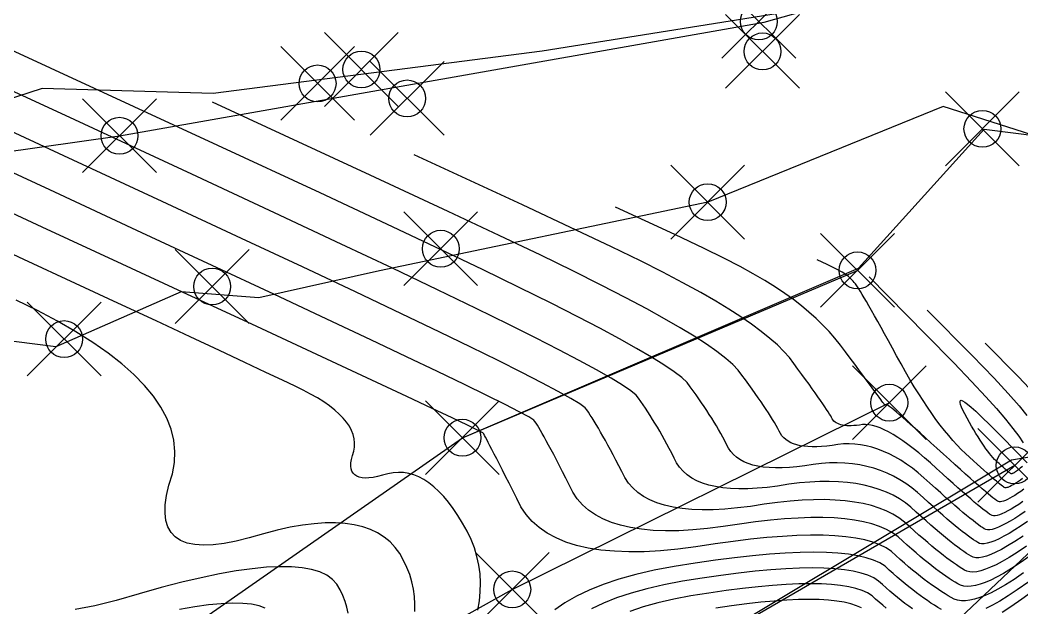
# Model space of a CAD drawing. Extents: x 83 to 1412852, y -76 to 4931706.
# Drawn here: x 1412690.15 to 1412711.89, y 4931559.73 to 4931572.48 of the extents above; entities that cross this region are included whole.
import ezdxf

# ---------------------------------------------------------------- set-up
doc = ezdxf.new("R2010")
doc.units = 0
doc.header["$MEASUREMENT"] = 0
doc.header["$PDMODE"] = 35
doc.header["$PDSIZE"] = 0.8
doc.layers.get('0').update_dxf_attribs({"color": 1, "linetype": 'CONTINUOUS'})
for name, color, linetype in [('Buildings-21-08-2020', 1, 'CONTINUOUS'), ('BUILDINGS21082020 entities', 1, 'CONTINUOUS'), ('Ground topo-Rev01', 1, 'CONTINUOUS'), ('New scratch layer', 1, 'CONTINUOUS')]:
    doc.layers.add(name, color=color, linetype=linetype)

msp = doc.modelspace()

# ---------------------------------------------------------------- linework, layer by layer
for points in [[(1412625.83, 4931580.38), (1412628.75, 4931581.8), (1412632.64, 4931582.21), (1412634.8, 4931580.2), (1412637.58, 4931576.34), (1412641.3, 4931568.83), (1412646.46, 4931561.43), (1412653.58, 4931556.32), (1412661.21, 4931552.91), (1412664.41, 4931553.01), (1412671.43, 4931552.25), (1412680.76, 4931551.75), (1412690.96, 4931557.29), (1412699.75, 4931563.42), (1412708.32, 4931567.05)], [(1412711.911, 4931561.286), (1412711.731, 4931561.168), (1412711.575, 4931561.072), (1412711.444, 4931560.999), (1412711.324, 4931560.938), (1412711.214, 4931560.889), (1412711.116, 4931560.852), (1412711.028, 4931560.828), (1412710.951, 4931560.815), (1412710.885, 4931560.815), (1412710.829, 4931560.826), (1412710.785, 4931560.85), (1412710.736, 4931560.879), (1412710.682, 4931560.912), (1412710.625, 4931560.951), (1412710.563, 4931560.995), (1412710.496, 4931561.043), (1412710.426, 4931561.097), (1412710.351, 4931561.156), (1412710.271, 4931561.22), (1412710.188, 4931561.289), (1412710.1, 4931561.363), (1412710.007, 4931561.442), (1412709.91, 4931561.526), (1412709.809, 4931561.615), (1412709.704, 4931561.709), (1412709.594, 4931561.808), (1412709.48, 4931561.912), (1412709.358, 4931562.007), (1412709.229, 4931562.093), (1412709.091, 4931562.171), (1412708.946, 4931562.24), (1412708.792, 4931562.299), (1412708.631, 4931562.35), (1412708.462, 4931562.392), (1412708.285, 4931562.426), (1412708.101, 4931562.45), (1412707.908, 4931562.466), (1412707.708, 4931562.472), (1412707.5, 4931562.47), (1412707.284, 4931562.459), (1412707.06, 4931562.439), (1412706.828, 4931562.411), (1412706.588, 4931562.373), (1412706.36, 4931562.344), (1412706.144, 4931562.325), (1412705.94, 4931562.314), (1412705.747, 4931562.312), (1412705.566, 4931562.318), (1412705.396, 4931562.334), (1412705.238, 4931562.359), (1412705.092, 4931562.392), (1412704.958, 4931562.435), (1412704.835, 4931562.486), (1412704.724, 4931562.546), (1412704.624, 4931562.615), (1412704.536, 4931562.693), (1412704.46, 4931562.78), (1412704.396, 4931562.876), (1412704.343, 4931562.98), (1412704.291, 4931563.083), (1412704.238, 4931563.183), (1412704.186, 4931563.28), (1412704.134, 4931563.376), (1412704.082, 4931563.469), (1412704.03, 4931563.56), (1412703.978, 4931563.649), (1412703.926, 4931563.735), (1412703.875, 4931563.819), (1412703.823, 4931563.901), (1412703.772, 4931563.98), (1412703.721, 4931564.058), (1412703.67, 4931564.133), (1412703.619, 4931564.205), (1412703.568, 4931564.276), (1412703.518, 4931564.344), (1412703.402, 4931564.44), (1412703.22, 4931564.563), (1412702.973, 4931564.713), (1412702.661, 4931564.891), (1412702.283, 4931565.097), (1412701.84, 4931565.33), (1412701.332, 4931565.59), (1412700.758, 4931565.878), (1412700.05, 4931566.225), (1412699.208, 4931566.631), (1412698.232, 4931567.097), (1412697.122, 4931567.621), (1412695.673, 4931568.3), (1412693.883, 4931569.134), (1412691.137, 4931570.407), (1412685.582, 4931572.977)], [(1412712.01, 4931561.602), (1412711.868, 4931561.506), (1412711.735, 4931561.421), (1412711.611, 4931561.346), (1412711.497, 4931561.282), (1412711.393, 4931561.229), (1412711.298, 4931561.186), (1412711.212, 4931561.153), (1412711.136, 4931561.131), (1412711.07, 4931561.12), (1412711.013, 4931561.119), (1412710.966, 4931561.128), (1412710.928, 4931561.148), (1412710.885, 4931561.174), (1412710.837, 4931561.205), (1412710.783, 4931561.242), (1412710.725, 4931561.285), (1412710.661, 4931561.333), (1412710.592, 4931561.386), (1412710.518, 4931561.446), (1412710.439, 4931561.511), (1412710.355, 4931561.581), (1412710.266, 4931561.657), (1412710.171, 4931561.739), (1412710.071, 4931561.826), (1412709.967, 4931561.919), (1412709.857, 4931562.018), (1412709.741, 4931562.122), (1412709.621, 4931562.232), (1412709.497, 4931562.333), (1412709.369, 4931562.426), (1412709.237, 4931562.509), (1412709.102, 4931562.585), (1412708.962, 4931562.651), (1412708.819, 4931562.709), (1412708.672, 4931562.758), (1412708.522, 4931562.799), (1412708.367, 4931562.831), (1412708.209, 4931562.855), (1412708.047, 4931562.869), (1412707.881, 4931562.876), (1412707.711, 4931562.873), (1412707.537, 4931562.862), (1412707.36, 4931562.842), (1412707.179, 4931562.814), (1412707.007, 4931562.792), (1412706.843, 4931562.777), (1412706.688, 4931562.769), (1412706.543, 4931562.767), (1412706.406, 4931562.773), (1412706.277, 4931562.784), (1412706.158, 4931562.803), (1412706.048, 4931562.828), (1412705.946, 4931562.86), (1412705.853, 4931562.899), (1412705.769, 4931562.945), (1412705.694, 4931562.997), (1412705.628, 4931563.056), (1412705.57, 4931563.121), (1412705.521, 4931563.194), (1412705.481, 4931563.273), (1412705.44, 4931563.352), (1412705.397, 4931563.433), (1412705.352, 4931563.513), (1412705.306, 4931563.595), (1412705.258, 4931563.677), (1412705.209, 4931563.759), (1412705.158, 4931563.842), (1412705.105, 4931563.926), (1412705.051, 4931564.01), (1412704.995, 4931564.095), (1412704.937, 4931564.18), (1412704.878, 4931564.266), (1412704.818, 4931564.353), (1412704.755, 4931564.44), (1412704.691, 4931564.527), (1412704.626, 4931564.616), (1412704.509, 4931564.724), (1412704.341, 4931564.852), (1412704.122, 4931565.001), (1412703.851, 4931565.17), (1412703.529, 4931565.358), (1412703.156, 4931565.567), (1412702.731, 4931565.796), (1412702.255, 4931566.045), (1412701.673, 4931566.34), (1412700.983, 4931566.681), (1412700.187, 4931567.067), (1412699.285, 4931567.499), (1412698.109, 4931568.054), (1412696.661, 4931568.731), (1412694.441, 4931569.761), (1412689.955, 4931571.837)], [(1412711.983, 4931561.067), (1412711.785, 4931560.934), (1412711.609, 4931560.822), (1412711.457, 4931560.733), (1412711.327, 4931560.665), (1412711.207, 4931560.609), (1412711.097, 4931560.566), (1412710.996, 4931560.534), (1412710.906, 4931560.513), (1412710.825, 4931560.505), (1412710.754, 4931560.509), (1412710.693, 4931560.524), (1412710.641, 4931560.551), (1412710.586, 4931560.583), (1412710.528, 4931560.619), (1412710.466, 4931560.66), (1412710.4, 4931560.705), (1412710.331, 4931560.754), (1412710.259, 4931560.808), (1412710.183, 4931560.866), (1412710.103, 4931560.929), (1412710.02, 4931560.997), (1412709.933, 4931561.068), (1412709.843, 4931561.144), (1412709.75, 4931561.225), (1412709.652, 4931561.31), (1412709.552, 4931561.399), (1412709.447, 4931561.493), (1412709.339, 4931561.592), (1412709.22, 4931561.681), (1412709.088, 4931561.761), (1412708.945, 4931561.832), (1412708.789, 4931561.894), (1412708.622, 4931561.947), (1412708.443, 4931561.991), (1412708.252, 4931562.026), (1412708.049, 4931562.052), (1412707.834, 4931562.069), (1412707.607, 4931562.077), (1412707.369, 4931562.075), (1412707.118, 4931562.065), (1412706.856, 4931562.045), (1412706.582, 4931562.017), (1412706.296, 4931561.979), (1412705.998, 4931561.932), (1412705.714, 4931561.897), (1412705.445, 4931561.872), (1412705.191, 4931561.858), (1412704.951, 4931561.856), (1412704.725, 4931561.864), (1412704.515, 4931561.884), (1412704.318, 4931561.915), (1412704.136, 4931561.956), (1412703.969, 4931562.009), (1412703.816, 4931562.073), (1412703.678, 4931562.148), (1412703.555, 4931562.234), (1412703.445, 4931562.33), (1412703.351, 4931562.438), (1412703.271, 4931562.558), (1412703.205, 4931562.688), (1412703.141, 4931562.813), (1412703.079, 4931562.932), (1412703.019, 4931563.047), (1412702.961, 4931563.157), (1412702.905, 4931563.261), (1412702.851, 4931563.36), (1412702.798, 4931563.455), (1412702.748, 4931563.544), (1412702.699, 4931563.628), (1412702.652, 4931563.707), (1412702.607, 4931563.78), (1412702.564, 4931563.849), (1412702.522, 4931563.912), (1412702.483, 4931563.971), (1412702.445, 4931564.024), (1412702.41, 4931564.072), (1412702.294, 4931564.155), (1412702.1, 4931564.273), (1412701.825, 4931564.425), (1412701.471, 4931564.613), (1412701.038, 4931564.835), (1412700.525, 4931565.092), (1412699.933, 4931565.384), (1412699.261, 4931565.711), (1412698.427, 4931566.11), (1412697.433, 4931566.582), (1412696.277, 4931567.126), (1412694.96, 4931567.744), (1412693.236, 4931568.547), (1412691.105, 4931569.537), (1412687.833, 4931571.053)], [(1412711.96, 4931561.819), (1412711.843, 4931561.741), (1412711.734, 4931561.671), (1412711.632, 4931561.61), (1412711.539, 4931561.557), (1412711.453, 4931561.513), (1412711.375, 4931561.478), (1412711.305, 4931561.451), (1412711.242, 4931561.433), (1412711.188, 4931561.423), (1412711.141, 4931561.423), (1412711.102, 4931561.43), (1412711.071, 4931561.447), (1412711.034, 4931561.47), (1412710.991, 4931561.498), (1412710.942, 4931561.533), (1412710.887, 4931561.575), (1412710.826, 4931561.622), (1412710.759, 4931561.676), (1412710.686, 4931561.735), (1412710.607, 4931561.801), (1412710.523, 4931561.874), (1412710.432, 4931561.952), (1412710.335, 4931562.037), (1412710.232, 4931562.127), (1412710.124, 4931562.224), (1412710.009, 4931562.327), (1412709.889, 4931562.437), (1412709.762, 4931562.552), (1412709.636, 4931562.659), (1412709.51, 4931562.758), (1412709.384, 4931562.848), (1412709.258, 4931562.93), (1412709.133, 4931563.003), (1412709.008, 4931563.068), (1412708.883, 4931563.125), (1412708.758, 4931563.173), (1412708.634, 4931563.212), (1412708.51, 4931563.244), (1412708.386, 4931563.266), (1412708.262, 4931563.281), (1412708.138, 4931563.287), (1412708.015, 4931563.285), (1412707.892, 4931563.274), (1412707.77, 4931563.254), (1412707.653, 4931563.24), (1412707.542, 4931563.23), (1412707.437, 4931563.224), (1412707.339, 4931563.223), (1412707.246, 4931563.227), (1412707.159, 4931563.235), (1412707.078, 4931563.247), (1412707.003, 4931563.264), (1412706.934, 4931563.286), (1412706.871, 4931563.312), (1412706.815, 4931563.343), (1412706.764, 4931563.379), (1412706.719, 4931563.418), (1412706.68, 4931563.463), (1412706.647, 4931563.512), (1412706.62, 4931563.565), (1412706.589, 4931563.622), (1412706.556, 4931563.683), (1412706.519, 4931563.747), (1412706.478, 4931563.814), (1412706.435, 4931563.885), (1412706.388, 4931563.959), (1412706.337, 4931564.036), (1412706.284, 4931564.117), (1412706.227, 4931564.201), (1412706.166, 4931564.289), (1412706.103, 4931564.38), (1412706.035, 4931564.475), (1412705.965, 4931564.573), (1412705.891, 4931564.674), (1412705.814, 4931564.779), (1412705.734, 4931564.887), (1412705.616, 4931565.008), (1412705.462, 4931565.142), (1412705.27, 4931565.289), (1412705.041, 4931565.448), (1412704.774, 4931565.62), (1412704.471, 4931565.805), (1412704.13, 4931566.002), (1412703.753, 4931566.213), (1412703.295, 4931566.455), (1412702.759, 4931566.73), (1412702.143, 4931567.037), (1412701.448, 4931567.377), (1412700.546, 4931567.807), (1412699.439, 4931568.328), (1412697.746, 4931569.116), (1412694.327, 4931570.697)], [(1412712.064, 4931560.855), (1412711.851, 4931560.708), (1412711.659, 4931560.582), (1412711.488, 4931560.477), (1412711.338, 4931560.394), (1412711.21, 4931560.331), (1412711.09, 4931560.281), (1412710.979, 4931560.242), (1412710.877, 4931560.215), (1412710.783, 4931560.199), (1412710.699, 4931560.195), (1412710.623, 4931560.203), (1412710.556, 4931560.222), (1412710.498, 4931560.253), (1412710.437, 4931560.287), (1412710.374, 4931560.326), (1412710.307, 4931560.368), (1412710.238, 4931560.415), (1412710.167, 4931560.465), (1412710.092, 4931560.519), (1412710.015, 4931560.577), (1412709.935, 4931560.639), (1412709.853, 4931560.704), (1412709.767, 4931560.774), (1412709.679, 4931560.847), (1412709.589, 4931560.924), (1412709.495, 4931561.005), (1412709.399, 4931561.09), (1412709.3, 4931561.179), (1412709.199, 4931561.272), (1412709.081, 4931561.355), (1412708.948, 4931561.429), (1412708.798, 4931561.494), (1412708.633, 4931561.549), (1412708.452, 4931561.596), (1412708.255, 4931561.633), (1412708.042, 4931561.66), (1412707.813, 4931561.679), (1412707.568, 4931561.688), (1412707.307, 4931561.688), (1412707.03, 4931561.678), (1412706.737, 4931561.659), (1412706.429, 4931561.631), (1412706.104, 4931561.594), (1412705.763, 4931561.547), (1412705.407, 4931561.492), (1412705.068, 4931561.449), (1412704.746, 4931561.419), (1412704.442, 4931561.403), (1412704.155, 4931561.4), (1412703.885, 4931561.41), (1412703.633, 4931561.434), (1412703.398, 4931561.47), (1412703.181, 4931561.52), (1412702.981, 4931561.583), (1412702.798, 4931561.66), (1412702.633, 4931561.749), (1412702.485, 4931561.852), (1412702.354, 4931561.968), (1412702.241, 4931562.097), (1412702.145, 4931562.239), (1412702.067, 4931562.395), (1412701.992, 4931562.543), (1412701.921, 4931562.682), (1412701.853, 4931562.814), (1412701.789, 4931562.938), (1412701.729, 4931563.053), (1412701.672, 4931563.161), (1412701.619, 4931563.261), (1412701.569, 4931563.353), (1412701.523, 4931563.437), (1412701.48, 4931563.512), (1412701.442, 4931563.58), (1412701.406, 4931563.64), (1412701.375, 4931563.692), (1412701.347, 4931563.736), (1412701.322, 4931563.772), (1412701.301, 4931563.8), (1412701.187, 4931563.871), (1412700.979, 4931563.983), (1412700.677, 4931564.138), (1412700.282, 4931564.334), (1412699.792, 4931564.573), (1412699.21, 4931564.854), (1412698.533, 4931565.178), (1412697.763, 4931565.543), (1412696.805, 4931565.995), (1412695.657, 4931566.532), (1412694.321, 4931567.156), (1412692.797, 4931567.866), (1412690.799, 4931568.794), (1412688.328, 4931569.939)], [(1412711.91, 4931562.037), (1412711.819, 4931561.975), (1412711.733, 4931561.921), (1412711.654, 4931561.873), (1412711.58, 4931561.831), (1412711.513, 4931561.797), (1412711.452, 4931561.769), (1412711.397, 4931561.748), (1412711.348, 4931561.734), (1412711.306, 4931561.727), (1412711.269, 4931561.726), (1412711.239, 4931561.732), (1412711.214, 4931561.745), (1412711.183, 4931561.765), (1412711.145, 4931561.791), (1412711.101, 4931561.825), (1412711.049, 4931561.865), (1412710.991, 4931561.911), (1412710.926, 4931561.965), (1412710.854, 4931562.025), (1412710.775, 4931562.092), (1412710.69, 4931562.166), (1412710.598, 4931562.247), (1412710.499, 4931562.334), (1412710.393, 4931562.428), (1412710.281, 4931562.529), (1412710.162, 4931562.637), (1412710.036, 4931562.751), (1412709.903, 4931562.872), (1412709.774, 4931562.985), (1412709.65, 4931563.09), (1412709.53, 4931563.186), (1412709.414, 4931563.275), (1412709.303, 4931563.355), (1412709.196, 4931563.427), (1412709.093, 4931563.491), (1412708.994, 4931563.546), (1412708.9, 4931563.593), (1412708.81, 4931563.633), (1412708.725, 4931563.664), (1412708.643, 4931563.686), (1412708.566, 4931563.701), (1412708.493, 4931563.707), (1412708.425, 4931563.705), (1412708.36, 4931563.695), (1412708.299, 4931563.688), (1412708.241, 4931563.682), (1412708.186, 4931563.679), (1412708.134, 4931563.679), (1412708.086, 4931563.681), (1412708.04, 4931563.685), (1412707.998, 4931563.691), (1412707.959, 4931563.7), (1412707.923, 4931563.712), (1412707.89, 4931563.726), (1412707.86, 4931563.742), (1412707.833, 4931563.76), (1412707.81, 4931563.781), (1412707.789, 4931563.804), (1412707.772, 4931563.83), (1412707.758, 4931563.858), (1412707.739, 4931563.892), (1412707.714, 4931563.933), (1412707.685, 4931563.98), (1412707.651, 4931564.033), (1412707.611, 4931564.092), (1412707.567, 4931564.158), (1412707.517, 4931564.23), (1412707.462, 4931564.308), (1412707.403, 4931564.393), (1412707.338, 4931564.483), (1412707.268, 4931564.58), (1412707.193, 4931564.683), (1412707.113, 4931564.793), (1412707.028, 4931564.909), (1412706.937, 4931565.031), (1412706.842, 4931565.159), (1412706.724, 4931565.293), (1412706.582, 4931565.432), (1412706.418, 4931565.576), (1412706.23, 4931565.726), (1412706.02, 4931565.882), (1412705.786, 4931566.042), (1412705.53, 4931566.209), (1412705.25, 4931566.38), (1412704.918, 4931566.57), (1412704.534, 4931566.78), (1412704.098, 4931567.008), (1412703.61, 4931567.254), (1412702.983, 4931567.56), (1412702.217, 4931567.925), (1412701.05, 4931568.47), (1412698.7, 4931569.557)], [(1412711.924, 4931560.487), (1412711.719, 4931560.348), (1412711.533, 4931560.23), (1412711.366, 4931560.132), (1412711.219, 4931560.054), (1412711.092, 4931559.998), (1412710.973, 4931559.953), (1412710.861, 4931559.919), (1412710.757, 4931559.896), (1412710.661, 4931559.885), (1412710.573, 4931559.885), (1412710.492, 4931559.897), (1412710.42, 4931559.92), (1412710.355, 4931559.954), (1412710.288, 4931559.992), (1412710.219, 4931560.033), (1412710.149, 4931560.077), (1412710.076, 4931560.125), (1412710.002, 4931560.176), (1412709.925, 4931560.23), (1412709.847, 4931560.287), (1412709.767, 4931560.348), (1412709.685, 4931560.412), (1412709.601, 4931560.479), (1412709.515, 4931560.55), (1412709.428, 4931560.623), (1412709.338, 4931560.7), (1412709.246, 4931560.781), (1412709.153, 4931560.865), (1412709.058, 4931560.951), (1412708.942, 4931561.029), (1412708.807, 4931561.097), (1412708.652, 4931561.155), (1412708.477, 4931561.204), (1412708.282, 4931561.244), (1412708.066, 4931561.274), (1412707.831, 4931561.294), (1412707.576, 4931561.305), (1412707.301, 4931561.307), (1412707.006, 4931561.299), (1412706.691, 4931561.281), (1412706.356, 4931561.254), (1412706.001, 4931561.217), (1412705.626, 4931561.171), (1412705.231, 4931561.116), (1412704.816, 4931561.051), (1412704.422, 4931561.001), (1412704.047, 4931560.967), (1412703.693, 4931560.948), (1412703.359, 4931560.944), (1412703.045, 4931560.956), (1412702.752, 4931560.984), (1412702.478, 4931561.026), (1412702.225, 4931561.084), (1412701.992, 4931561.158), (1412701.78, 4931561.247), (1412701.587, 4931561.351), (1412701.415, 4931561.47), (1412701.263, 4931561.605), (1412701.131, 4931561.756), (1412701.02, 4931561.921), (1412700.929, 4931562.102), (1412700.843, 4931562.273), (1412700.762, 4931562.432), (1412700.687, 4931562.581), (1412700.617, 4931562.719), (1412700.552, 4931562.846), (1412700.493, 4931562.962), (1412700.439, 4931563.067), (1412700.39, 4931563.162), (1412700.347, 4931563.245), (1412700.309, 4931563.318), (1412700.276, 4931563.38), (1412700.249, 4931563.432), (1412700.227, 4931563.472), (1412700.211, 4931563.502), (1412700.199, 4931563.521), (1412700.193, 4931563.529), (1412700.08, 4931563.586), (1412699.858, 4931563.693), (1412699.529, 4931563.85), (1412699.092, 4931564.056), (1412698.547, 4931564.312), (1412697.894, 4931564.617), (1412697.134, 4931564.972), (1412696.266, 4931565.376), (1412695.182, 4931565.88), (1412693.882, 4931566.483), (1412692.366, 4931567.186), (1412690.634, 4931567.988), (1412688.362, 4931569.04)], [(1412711.931, 4931562.304), (1412711.86, 4931562.254), (1412711.794, 4931562.21), (1412711.732, 4931562.17), (1412711.675, 4931562.136), (1412711.622, 4931562.106), (1412711.573, 4931562.081), (1412711.529, 4931562.061), (1412711.49, 4931562.046), (1412711.454, 4931562.036), (1412711.424, 4931562.031), (1412711.397, 4931562.03), (1412711.375, 4931562.035), (1412711.358, 4931562.044), (1412711.332, 4931562.061), (1412711.3, 4931562.085), (1412711.259, 4931562.116), (1412711.211, 4931562.155), (1412711.156, 4931562.201), (1412711.093, 4931562.254), (1412711.022, 4931562.315), (1412710.944, 4931562.383), (1412710.858, 4931562.458), (1412710.764, 4931562.541), (1412710.663, 4931562.631), (1412710.554, 4931562.729), (1412710.438, 4931562.834), (1412710.314, 4931562.946), (1412710.183, 4931563.065), (1412710.044, 4931563.192), (1412709.913, 4931563.311), (1412709.79, 4931563.422), (1412709.676, 4931563.525), (1412709.571, 4931563.62), (1412709.473, 4931563.707), (1412709.384, 4931563.786), (1412709.303, 4931563.857), (1412709.231, 4931563.92), (1412709.167, 4931563.975), (1412709.111, 4931564.022), (1412709.063, 4931564.061), (1412709.024, 4931564.092), (1412708.993, 4931564.115), (1412708.971, 4931564.13), (1412708.957, 4931564.137), (1412708.951, 4931564.136), (1412708.945, 4931564.135), (1412708.94, 4931564.135), (1412708.935, 4931564.134), (1412708.93, 4931564.134), (1412708.926, 4931564.135), (1412708.922, 4931564.135), (1412708.918, 4931564.136), (1412708.914, 4931564.136), (1412708.911, 4931564.137), (1412708.908, 4931564.139), (1412708.905, 4931564.14), (1412708.903, 4931564.142), (1412708.901, 4931564.144), (1412708.899, 4931564.146), (1412708.897, 4931564.148), (1412708.896, 4931564.151), (1412708.888, 4931564.162), (1412708.873, 4931564.183), (1412708.851, 4931564.213), (1412708.823, 4931564.252), (1412708.788, 4931564.3), (1412708.746, 4931564.357), (1412708.697, 4931564.424), (1412708.641, 4931564.499), (1412708.578, 4931564.584), (1412708.509, 4931564.677), (1412708.433, 4931564.78), (1412708.35, 4931564.892), (1412708.26, 4931565.013), (1412708.164, 4931565.143), (1412708.06, 4931565.283), (1412707.95, 4931565.431), (1412707.831, 4931565.577), (1412707.703, 4931565.722), (1412707.566, 4931565.864), (1412707.42, 4931566.005), (1412707.265, 4931566.143), (1412707.102, 4931566.28), (1412706.929, 4931566.415), (1412706.747, 4931566.547), (1412706.541, 4931566.686), (1412706.31, 4931566.829), (1412706.054, 4931566.978), (1412705.773, 4931567.132), (1412705.42, 4931567.314), (1412704.995, 4931567.523), (1412704.355, 4931567.825), (1412703.073, 4931568.418)], [(1412700.083, 4931559.682), (1412700.118, 4931559.883), (1412700.137, 4931560.081), (1412700.141, 4931560.276), (1412700.131, 4931560.469), (1412700.105, 4931560.659), (1412700.065, 4931560.847), (1412700.01, 4931561.031), (1412699.939, 4931561.214), (1412699.854, 4931561.393), (1412699.754, 4931561.57), (1412699.652, 4931561.734), (1412699.55, 4931561.885), (1412699.447, 4931562.022), (1412699.343, 4931562.146), (1412699.238, 4931562.257), (1412699.132, 4931562.355), (1412699.024, 4931562.44), (1412698.916, 4931562.511), (1412698.807, 4931562.569), (1412698.697, 4931562.614), (1412698.586, 4931562.645), (1412698.474, 4931562.664), (1412698.361, 4931562.669), (1412698.247, 4931562.661), (1412698.132, 4931562.639), (1412698.016, 4931562.605), (1412697.909, 4931562.578), (1412697.811, 4931562.56), (1412697.722, 4931562.549), (1412697.643, 4931562.546), (1412697.572, 4931562.551), (1412697.51, 4931562.564), (1412697.458, 4931562.584), (1412697.414, 4931562.613), (1412697.38, 4931562.649), (1412697.354, 4931562.694), (1412697.338, 4931562.746), (1412697.33, 4931562.806), (1412697.332, 4931562.874), (1412697.343, 4931562.95), (1412697.363, 4931563.034), (1412697.392, 4931563.126), (1412697.408, 4931563.218), (1412697.411, 4931563.308), (1412697.402, 4931563.399), (1412697.38, 4931563.489), (1412697.345, 4931563.579), (1412697.297, 4931563.668), (1412697.237, 4931563.757), (1412697.163, 4931563.846), (1412697.077, 4931563.934), (1412696.979, 4931564.021), (1412696.867, 4931564.109), (1412696.743, 4931564.196), (1412696.606, 4931564.282), (1412696.456, 4931564.368), (1412696.294, 4931564.454), (1412696.118, 4931564.539), (1412695.85, 4931564.667), (1412695.488, 4931564.838), (1412695.032, 4931565.052), (1412694.483, 4931565.309), (1412693.841, 4931565.609), (1412693.105, 4931565.952), (1412692.276, 4931566.338), (1412691.354, 4931566.767), (1412690.234, 4931567.287), (1412688.916, 4931567.898)], [(1412711.9, 4931562.536), (1412711.853, 4931562.502), (1412711.81, 4931562.472), (1412711.769, 4931562.445), (1412711.731, 4931562.42), (1412711.696, 4931562.399), (1412711.663, 4931562.381), (1412711.634, 4931562.365), (1412711.607, 4931562.353), (1412711.582, 4931562.344), (1412711.56, 4931562.337), (1412711.541, 4931562.334), (1412711.525, 4931562.334), (1412711.512, 4931562.337), (1412711.501, 4931562.342), (1412711.485, 4931562.353), (1412711.464, 4931562.368), (1412711.439, 4931562.388), (1412711.408, 4931562.413), (1412711.373, 4931562.442), (1412711.333, 4931562.476), (1412711.288, 4931562.515), (1412711.237, 4931562.559), (1412711.182, 4931562.607), (1412711.122, 4931562.66), (1412711.058, 4931562.718), (1412710.988, 4931562.781), (1412710.913, 4931562.848), (1412710.834, 4931562.92), (1412710.749, 4931562.997), (1412710.66, 4931563.079), (1412710.57, 4931563.166), (1412710.48, 4931563.26), (1412710.389, 4931563.359), (1412710.298, 4931563.465), (1412710.206, 4931563.576), (1412710.114, 4931563.694), (1412710.022, 4931563.817), (1412709.929, 4931563.947), (1412709.835, 4931564.082), (1412709.741, 4931564.224), (1412709.647, 4931564.371), (1412709.552, 4931564.524), (1412709.457, 4931564.684), (1412709.362, 4931564.849), (1412709.266, 4931565.021), (1412709.169, 4931565.198), (1412709.077, 4931565.366), (1412708.99, 4931565.525), (1412708.908, 4931565.674), (1412708.831, 4931565.814), (1412708.758, 4931565.944), (1412708.69, 4931566.065), (1412708.627, 4931566.177), (1412708.569, 4931566.279), (1412708.515, 4931566.372), (1412708.466, 4931566.456), (1412708.422, 4931566.53), (1412708.383, 4931566.595), (1412708.348, 4931566.65), (1412708.318, 4931566.696), (1412708.293, 4931566.733), (1412708.273, 4931566.761), (1412708.251, 4931566.787), (1412708.228, 4931566.814), (1412708.204, 4931566.84), (1412708.178, 4931566.865), (1412708.151, 4931566.89), (1412708.122, 4931566.914), (1412708.093, 4931566.938), (1412708.061, 4931566.962), (1412708.026, 4931566.986), (1412707.987, 4931567.011), (1412707.943, 4931567.036), (1412707.896, 4931567.063), (1412707.837, 4931567.093), (1412707.766, 4931567.129), (1412707.659, 4931567.179), (1412707.445, 4931567.278)], [(1412708.572, 4931566.907), (1412709.803, 4931565.661), (1412710.407, 4931565.044), (1412710.795, 4931564.639), (1412711.104, 4931564.308), (1412711.334, 4931564.052), (1412711.53, 4931563.823), (1412711.692, 4931563.623), (1412711.82, 4931563.451), (1412711.914, 4931563.306)], [(1412698.714, 4931559.648), (1412698.718, 4931559.813), (1412698.709, 4931559.976), (1412698.688, 4931560.137), (1412698.653, 4931560.295), (1412698.607, 4931560.451), (1412698.547, 4931560.605), (1412698.475, 4931560.757), (1412698.39, 4931560.907), (1412698.292, 4931561.041), (1412698.179, 4931561.161), (1412698.052, 4931561.265), (1412697.911, 4931561.354), (1412697.756, 4931561.428), (1412697.587, 4931561.487), (1412697.404, 4931561.531), (1412697.207, 4931561.56), (1412696.996, 4931561.574), (1412696.771, 4931561.572), (1412696.532, 4931561.556), (1412696.279, 4931561.524), (1412696.012, 4931561.477), (1412695.73, 4931561.415), (1412695.435, 4931561.338), (1412695.126, 4931561.246), (1412694.841, 4931561.175), (1412694.58, 4931561.125), (1412694.343, 4931561.097), (1412694.13, 4931561.089), (1412693.942, 4931561.102), (1412693.777, 4931561.136), (1412693.637, 4931561.191), (1412693.521, 4931561.268), (1412693.429, 4931561.365), (1412693.361, 4931561.484), (1412693.317, 4931561.623), (1412693.298, 4931561.784), (1412693.302, 4931561.965), (1412693.331, 4931562.168), (1412693.384, 4931562.392), (1412693.461, 4931562.636), (1412693.504, 4931562.88), (1412693.513, 4931563.123), (1412693.488, 4931563.364), (1412693.429, 4931563.604), (1412693.336, 4931563.844), (1412693.209, 4931564.082), (1412693.048, 4931564.319), (1412692.852, 4931564.555), (1412692.623, 4931564.79), (1412692.36, 4931565.024), (1412692.063, 4931565.257), (1412691.731, 4931565.488), (1412691.366, 4931565.719), (1412690.967, 4931565.948), (1412690.533, 4931566.177), (1412690.066, 4931566.404)], [(1412709.831, 4931566.19), (1412710.808, 4931565.201), (1412711.285, 4931564.709), (1412711.588, 4931564.383), (1412711.825, 4931564.114), (1412711.996, 4931563.901)], [(1412711.091, 4931565.473), (1412711.814, 4931564.741), (1412712.163, 4931564.374)], [(1412711.901, 4931562.796), (1412711.85, 4931562.757), (1412711.817, 4931562.731), (1412711.789, 4931562.711), (1412711.768, 4931562.695), (1412711.749, 4931562.682), (1412711.732, 4931562.671), (1412711.717, 4931562.662), (1412711.705, 4931562.655), (1412711.694, 4931562.65), (1412711.684, 4931562.645), (1412711.675, 4931562.641), (1412711.666, 4931562.639), (1412711.659, 4931562.638), (1412711.653, 4931562.638), (1412711.648, 4931562.639), (1412711.644, 4931562.641), (1412711.638, 4931562.645), (1412711.63, 4931562.651), (1412711.621, 4931562.658), (1412711.609, 4931562.667), (1412711.596, 4931562.678), (1412711.581, 4931562.691), (1412711.564, 4931562.706), (1412711.545, 4931562.722), (1412711.525, 4931562.74), (1412711.502, 4931562.76), (1412711.478, 4931562.782), (1412711.452, 4931562.805), (1412711.424, 4931562.831), (1412711.394, 4931562.858), (1412711.362, 4931562.886), (1412711.329, 4931562.917), (1412711.294, 4931562.951), (1412711.258, 4931562.99), (1412711.222, 4931563.032), (1412711.184, 4931563.078), (1412711.145, 4931563.128), (1412711.105, 4931563.182), (1412711.064, 4931563.24), (1412711.022, 4931563.302), (1412710.979, 4931563.368), (1412710.935, 4931563.437), (1412710.89, 4931563.511), (1412710.843, 4931563.588), (1412710.796, 4931563.669), (1412710.748, 4931563.754), (1412710.698, 4931563.843), (1412710.648, 4931563.936), (1412710.607, 4931564.016), (1412710.576, 4931564.084), (1412710.556, 4931564.139), (1412710.545, 4931564.181), (1412710.544, 4931564.211), (1412710.553, 4931564.228), (1412710.572, 4931564.232), (1412710.601, 4931564.223), (1412710.647, 4931564.195), (1412710.709, 4931564.148), (1412710.788, 4931564.081), (1412710.884, 4931563.994), (1412711.017, 4931563.868), (1412711.187, 4931563.701), (1412711.455, 4931563.432), (1412712.004, 4931562.877)], [(1412646.87, 4931551.86), (1412664.06, 4931547.3), (1412680.47, 4931547.31), (1412698.54, 4931552.49), (1412706.91, 4931556.07), (1412714.69, 4931563.43)], [(1412711.73, 4931562.82), (1412700.57, 4931556.35), (1412691.34, 4931552.07), (1412681.93, 4931548.05), (1412672.34, 4931547.94), (1412661.77, 4931549.26), (1412658.05, 4931550.37), (1412653.65, 4931552.02), (1412647.75, 4931555.08)], [(1412710.139, 4931559.696), (1412710.065, 4931559.74), (1412709.99, 4931559.786), (1412709.914, 4931559.835), (1412709.837, 4931559.886), (1412709.759, 4931559.941), (1412709.679, 4931559.997), (1412709.599, 4931560.057), (1412709.518, 4931560.119), (1412709.435, 4931560.184), (1412709.351, 4931560.252), (1412709.267, 4931560.323), (1412709.181, 4931560.396), (1412709.094, 4931560.472), (1412709.006, 4931560.55), (1412708.917, 4931560.631), (1412708.805, 4931560.703), (1412708.669, 4931560.765), (1412708.511, 4931560.818), (1412708.329, 4931560.861), (1412708.124, 4931560.894), (1412707.896, 4931560.918), (1412707.645, 4931560.932), (1412707.37, 4931560.936), (1412707.073, 4931560.931), (1412706.752, 4931560.917), (1412706.408, 4931560.893), (1412706.041, 4931560.859), (1412705.651, 4931560.816), (1412705.238, 4931560.763), (1412704.801, 4931560.7), (1412704.341, 4931560.628), (1412703.912, 4931560.546), (1412703.513, 4931560.453), (1412703.144, 4931560.351), (1412702.806, 4931560.238), (1412702.498, 4931560.115), (1412702.221, 4931559.981), (1412701.974, 4931559.837), (1412701.757, 4931559.684)], [(1412697.27, 4931559.614), (1412697.242, 4931559.744), (1412697.203, 4931559.871), (1412697.155, 4931559.997), (1412697.096, 4931560.121), (1412697.027, 4931560.243), (1412696.931, 4931560.348), (1412696.807, 4931560.437), (1412696.657, 4931560.508), (1412696.479, 4931560.562), (1412696.275, 4931560.599), (1412696.043, 4931560.619), (1412695.784, 4931560.623), (1412695.498, 4931560.609), (1412695.185, 4931560.578), (1412694.845, 4931560.531), (1412694.478, 4931560.466), (1412694.084, 4931560.384), (1412693.662, 4931560.286), (1412693.214, 4931560.17), (1412692.738, 4931560.037), (1412692.236, 4931559.888), (1412691.772, 4931559.772), (1412691.348, 4931559.691)], [(1412709.512, 4931559.708), (1412709.431, 4931559.766), (1412709.35, 4931559.827), (1412709.269, 4931559.89), (1412709.187, 4931559.955), (1412709.106, 4931560.022), (1412709.024, 4931560.091), (1412708.941, 4931560.162), (1412708.859, 4931560.236), (1412708.776, 4931560.311), (1412708.672, 4931560.378), (1412708.546, 4931560.436), (1412708.398, 4931560.484), (1412708.229, 4931560.524), (1412708.039, 4931560.555), (1412707.827, 4931560.577), (1412707.593, 4931560.591), (1412707.338, 4931560.595), (1412707.061, 4931560.59), (1412706.763, 4931560.577), (1412706.443, 4931560.554), (1412706.102, 4931560.523), (1412705.739, 4931560.483), (1412705.355, 4931560.433), (1412704.949, 4931560.375), (1412704.522, 4931560.308), (1412704.122, 4931560.232), (1412703.751, 4931560.146), (1412703.409, 4931560.05), (1412703.094, 4931559.945), (1412702.808, 4931559.831), (1412702.55, 4931559.707)], [(1412708.945, 4931559.721), (1412708.867, 4931559.786), (1412708.789, 4931559.853), (1412708.712, 4931559.921), (1412708.635, 4931559.991), (1412708.539, 4931560.053), (1412708.422, 4931560.106), (1412708.286, 4931560.151), (1412708.13, 4931560.188), (1412707.954, 4931560.217), (1412707.758, 4931560.237), (1412707.542, 4931560.249), (1412707.306, 4931560.253), (1412707.05, 4931560.249), (1412706.774, 4931560.237), (1412706.479, 4931560.216), (1412706.163, 4931560.187), (1412705.828, 4931560.15), (1412705.472, 4931560.104), (1412705.097, 4931560.05), (1412704.702, 4931559.988), (1412704.333, 4931559.918), (1412703.99, 4931559.838), (1412703.673, 4931559.75), (1412703.382, 4931559.653)], [(1412712.035, 4931560.297), (1412711.785, 4931560.12), (1412711.587, 4931559.989), (1412711.407, 4931559.878), (1412711.245, 4931559.787), (1412711.101, 4931559.715)], [(1412712.171, 4931560.13), (1412711.884, 4931559.919), (1412711.645, 4931559.752), (1412711.455, 4931559.629)], [(1412708.406, 4931559.728), (1412708.299, 4931559.777), (1412708.174, 4931559.818), (1412708.03, 4931559.852), (1412707.868, 4931559.878), (1412707.688, 4931559.897), (1412707.49, 4931559.908), (1412707.273, 4931559.912), (1412707.039, 4931559.908), (1412706.785, 4931559.896), (1412706.514, 4931559.877), (1412706.224, 4931559.851), (1412705.916, 4931559.817), (1412705.59, 4931559.775), (1412705.245, 4931559.725)], [(1412695.474, 4931559.724), (1412695.338, 4931559.773), (1412695.174, 4931559.807), (1412694.983, 4931559.826), (1412694.764, 4931559.83), (1412694.518, 4931559.819), (1412694.244, 4931559.793), (1412693.942, 4931559.752), (1412693.613, 4931559.696)]]:
    msp.add_lwpolyline(points)
at = {"color": 2, "true_color": 0xf1eb1f}
msp.add_lwpolyline([(1412645.09, 4931558.53), (1412661.49, 4931550.97), (1412674.09, 4931550.21), (1412683.54, 4931551.15), (1412691.99, 4931555.2), (1412700.83, 4931560.13), (1412709.01, 4931564.18)], dxfattribs=at)
at = {"layer": 'Buildings-21-08-2020', "color": 7}
for p in [(1412697.558, 4931571.408, 60.25), (1412696.608, 4931571.105, 60.29)]:
    msp.add_point(p, dxfattribs=at)
at = {"layer": 'BUILDINGS21082020 entities', "color": 7}
for p in [(1412697.558, 4931571.408, 60.25), (1412696.608, 4931571.105, 60.29)]:
    msp.add_point(p, dxfattribs=at)
at = {"layer": 'Ground topo-Rev01', "color": 7}
for p in [(1412706.18, 4931572.45, 58.95), (1412706.26, 4931571.8, 59.11), (1412698.55, 4931570.78, 60.05), (1412692.31, 4931569.97, 60.38), (1412711.03, 4931570.12, 58.97), (1412705.07, 4931568.53, 59.28), (1412699.28, 4931567.52, 59.84), (1412708.32, 4931567.05, 60.96), (1412694.32, 4931566.7, 60.2), (1412691.11, 4931565.56, 60.52), (1412709.01, 4931564.18, 61.18), (1412699.75, 4931563.42, 62.68), (1412711.73, 4931562.82, 60.68), (1412700.83, 4931560.13, 62.77)]:
    msp.add_point(p, dxfattribs=at)
at = {"layer": 'New scratch layer', "color": 7, "linetype": 'Continuous', "flags": 128}
for points in [[(1412692.12, 4931584.274), (1412706.993, 4931579.732), (1412707.66, 4931577.175), (1412712.463, 4931577.811), (1412712.816, 4931576.928), (1412713.346, 4931575.304), (1412713.346, 4931573.926), (1412709.638, 4931573.114), (1412701.479, 4931571.807), (1412694.345, 4931570.889), (1412690.636, 4931570.995), (1412685.303, 4931569.264), (1412683.467, 4931571.313), (1412682.513, 4931574.315), (1412680.959, 4931576.575), (1412680.606, 4931579.506), (1412683.114, 4931580.849), (1412687.105, 4931582.261), (1412692.12, 4931584.274)], [(1412692.12, 4931584.274), (1412706.993, 4931579.732), (1412707.66, 4931577.175), (1412712.463, 4931577.811), (1412712.816, 4931576.928), (1412713.346, 4931575.304), (1412713.346, 4931573.926), (1412709.638, 4931573.114), (1412701.479, 4931571.807), (1412694.345, 4931570.889), (1412690.636, 4931570.995), (1412685.303, 4931569.264), (1412683.467, 4931571.313), (1412682.513, 4931574.315), (1412680.959, 4931576.575), (1412680.606, 4931579.506), (1412683.114, 4931580.849), (1412687.105, 4931582.261), (1412692.12, 4931584.274)], [(1412685.4, 4931570.65), (1412687.1, 4931569.23), (1412692.31, 4931569.97), (1412706.295, 4931572.432), (1412716.511, 4931575.315), (1412717.815, 4931570.368), (1412718.237, 4931568.028), (1412710.18, 4931570.606), (1412705.07, 4931568.53), (1412697.954, 4931567.043), (1412695.334, 4931566.456), (1412693.648, 4931566.583), (1412690.933, 4931565.395), (1412685.685, 4931566.055), (1412683.998, 4931567.338), (1412683.582, 4931568.629), (1412685.4, 4931570.65)], [(1412661.451, 4931553.371), (1412671.43, 4931552.25), (1412680.831, 4931552.515), (1412684.89, 4931554.52), (1412690.96, 4931557.29), (1412699.75, 4931563.42), (1412708.342, 4931567.097), (1412711.064, 4931570.114), (1412720.16, 4931568.96), (1412714.68, 4931563.43), (1412711.663, 4931562.935), (1412700.614, 4931556.309), (1412691.34, 4931552.07), (1412682.865, 4931548.659), (1412672.34, 4931547.94), (1412661.689, 4931549.31), (1412661.451, 4931553.371)]]:
    msp.add_lwpolyline(points, close=True, dxfattribs=at)

doc.saveas('drawing.dxf')
